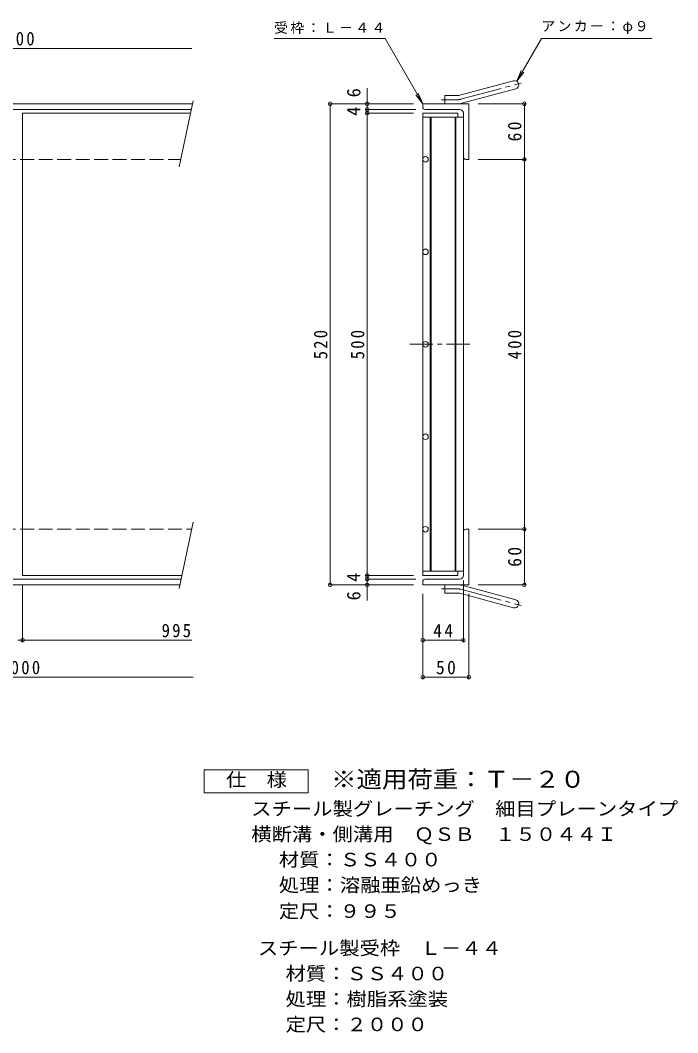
# Model space of a CAD drawing. Units: millimetres at full size, sheet at 1:5. Extents: x -850 to 902, y -691 to 651.
# Drawn here: x 190 to 902, y -543 to 552 of the extents above; entities that cross this region are included whole.
import ezdxf
from ezdxf.enums import TextEntityAlignment as Align

# ---------------------------------------------------------------- set-up
doc = ezdxf.new("R2010")
doc.units = ezdxf.units.MM
doc.header["$LTSCALE"] = 5
doc.header["$PDMODE"] = 32
doc.header["$PDSIZE"] = 4
for name, pattern in [('CHAIN1', [8, 5, -1, 1, -1]), ('CHAIN2', [12, 9, -1, 1, -1]), ('DASHED3', [4, 3, -1])]:
    doc.linetypes.add(name, pattern=pattern)
for name, color, linetype, lineweight in [('E-1', 2, 'Continuous', 9), ('E-2', 3, 'Continuous', 9), ('E-4', 7, 'Continuous', 9), ('E-5', 7, 'Continuous', 9), ('F-5_F-5ﾚｲﾔ', 2, 'Continuous', 9)]:
    doc.layers.add(name, color=color, linetype=linetype, lineweight=lineweight)
doc.styles.add('ＭＳ ゴシック', font='')
doc.styles.get('ＭＳ ゴシック').set_extended_font_data('MS Gothic')

msp = doc.modelspace()

# ---------------------------------------------------------------- linework, layer by layer
at = {"layer": 'E-1'}
for p, q in [((665.682, 470.557), (723.873, 486.149)), ((668.011, 461.863), (726.202, 477.456)), ((-810, 461.25), (376.422, 461.25)), ((377.124, 464.595), (362.107, 393.022)), ((625.538, 457.75), (625.538, 461.25)), ((675.537, 461.25), (625.538, 461.25)), ((649.537, 461.25), (649.537, 470.25)), ((663.353, 470.25), (649.537, 470.25)), ((675.537, 461.25), (675.537, 401.25)), ((-810, 455.25), (375.163, 455.25)), ((665.537, 455.25), (628.037, 455.25)), ((669.537, 451.25), (669.537, 403.75)), ((672.037, 401.25), (675.537, 401.25)), ((377.124, 8.812), (362.107, -62.761)), ((672.037, 1.249), (675.537, 1.249)), ((675.537, -58.751), (675.537, 1.249)), ((669.537, -48.751), (669.537, -1.251)), ((-810, -52.751), (364.207, -52.751)), ((665.537, -52.751), (628.037, -52.751)), ((-810, -58.751), (362.948, -58.751)), ((625.538, -55.251), (625.538, -58.751)), ((675.537, -58.751), (625.538, -58.751)), ((649.537, -58.751), (649.537, -67.751)), ((668.011, -59.364), (726.202, -74.957)), ((663.353, -67.751), (649.537, -67.751)), ((665.682, -68.058), (723.873, -83.65))]:
    msp.add_line(p, q, dxfattribs=at)
at = {"layer": 'E-1', "linetype": 'CHAIN2'}
for p, q in [((666.847, 466.21), (732.013, 483.671)), ((663.352, 465.75), (645.733, 465.75)), ((663.352, -63.251), (645.733, -63.251)), ((666.847, -63.711), (732.013, -81.173))]:
    msp.add_line(p, q, dxfattribs=at)
at = {"layer": 'E-1', "linetype": 'DASHED3'}
for p, q in [((-810, 401.25), (363.833, 401.25)), ((-810, 1.249), (375.538, 1.249))]:
    msp.add_line(p, q, dxfattribs=at)
at = {"layer": 'E-1'}
for centre, radius, start, end in [((725.037, 481.802), 4.5, 285.00014, 104.99991), ((663.352, 479.25), 18, 270, 285), ((663.353, 479.25), 9, 270, 285.00002), ((628.037, 457.75), 2.5, 180, 270), ((665.537, 451.25), 4, 0, 90), ((672.037, 403.75), 2.5, 180, 270), ((672.037, -1.251), 2.5, 90, 180), ((628.037, -55.251), 2.5, 90, 180), ((665.537, -48.751), 4, 270, 0), ((663.352, -76.751), 18, 75, 90), ((663.353, -76.751), 9, 74.99998, 90), ((725.037, -79.303), 4.5, 255.00009, 74.99986)]:
    msp.add_arc(centre, radius, start, end, dxfattribs=at)
at = {"layer": 'E-1', "linetype": 'CHAIN2'}
for centre, start, end in [((663.352, 479.25), 270, 284.99995), ((663.352, -76.751), 75.00005, 90)]:
    msp.add_arc(centre, 13.5, start, end, dxfattribs=at)
at = {"layer": 'E-2'}
for p, q in [((625.537, 451.249), (625.537, -48.751)), ((625.537, 451.249), (663.537, 451.249)), ((663.537, 451.249), (663.537, 446.749)), ((625.537, 446.749), (669.537, 446.749)), ((633.537, 446.749), (633.537, -44.251)), ((634.537, 446.749), (634.537, -44.251)), ((660.537, 446.749), (660.537, -44.251)), ((661.538, 446.749), (661.538, -44.251)), ((669.537, 446.749), (669.537, -44.251)), ((192.5, -48.751), (365.046, -48.751)), ((625.537, -44.251), (669.537, -44.251))]:
    msp.add_line(p, q, dxfattribs=at)
at = {"layer": 'E-2', "linetype": 'CHAIN1'}
msp.add_line((611.452, 201.249), (677.306, 201.249), dxfattribs=at)
at = {"layer": 'E-2'}
for points in [[(192.5, -48.751), (192.5, 451.249), (374.324, 451.249)], [(625.537, -48.751), (663.537, -48.751), (663.537, -44.251)]]:
    msp.add_lwpolyline(points, dxfattribs=at)
for centre in [(628.537, 401.249), (628.537, 301.249), (628.537, 201.249), (628.537, 101.249), (628.537, 1.249)]:
    msp.add_circle(centre, 3, dxfattribs=at)
at = {"layer": 'E-4'}
for p, q in [((-60, 521.25), (375.538, 521.25)), ((565.538, 461.25), (565.538, 478.25)), ((524.038, 461.25), (615.538, 461.25)), ((525.538, 461.25), (525.538, -58.751)), ((565.538, 455.25), (565.538, 461.25)), ((737.037, 461.25), (685.537, 461.25)), ((735.537, 461.25), (735.537, 401.25)), ((564.038, 455.25), (618.037, 455.25)), ((564.038, 451.249), (615.537, 451.249)), ((565.538, 451.249), (565.538, 455.25)), ((565.538, -48.751), (565.538, 451.249)), ((737.037, 401.25), (685.537, 401.25)), ((735.537, 401.25), (735.537, 1.249)), ((737.037, 1.249), (685.537, 1.249)), ((735.537, 1.249), (735.537, -58.751)), ((564.038, -48.751), (615.537, -48.751)), ((564.038, -52.751), (618.037, -52.751)), ((565.538, -52.751), (565.538, -48.751)), ((565.538, -58.751), (565.538, -52.751)), ((669.537, -120.251), (669.537, -54.251)), ((192.5, -120.251), (192.5, -58.751)), ((524.038, -58.751), (615.538, -58.751)), ((565.538, -58.751), (565.538, -75.751)), ((737.037, -58.751), (685.537, -58.751)), ((625.538, -160.251), (625.538, -68.751)), ((675.537, -160.251), (675.537, -68.751)), ((187.5, -118.751), (192.5, -118.751)), ((192.5, -118.751), (375.538, -118.751)), ((625.538, -118.751), (669.537, -118.751)), ((-810, -158.751), (377.124, -158.751)), ((625.538, -158.751), (675.537, -158.751))]:
    msp.add_line(p, q, dxfattribs=at)
for p in [(525.538, 461.25), (565.538, 461.25), (735.537, 461.25), (565.538, 455.25), (565.538, 451.249), (735.537, 401.25), (735.537, 1.249), (565.538, -48.751), (565.538, -52.751), (525.538, -58.751), (565.538, -58.751), (735.537, -58.751), (192.5, -118.751), (625.538, -118.751), (669.537, -118.751), (625.538, -158.751), (675.537, -158.751)]:
    msp.add_point(p, dxfattribs=at)
at = {"layer": 'E-5'}
for p, q in [((727.287, 485.699), (753.932, 531.849)), ((753.932, 531.849), (873.932, 531.849)), ((727.287, 485.699), (732.071, 497.248)), ((727.287, 485.699), (734.897, 495.616)), ((625.538, 461.25), (617.928, 471.167)), ((625.538, 461.25), (620.754, 472.798))]:
    msp.add_line(p, q, dxfattribs=at)
msp.add_lwpolyline([(625.538, 461.25), (584.777, 531.849), (464.777, 531.849)], dxfattribs=at)
at = {"layer": 'F-5_F-5ﾚｲﾔ'}
msp.add_lwpolyline([(388.955, -283.751), (388.955, -258.751), (501.455, -258.751), (501.455, -283.751)], close=True, dxfattribs=at)

# ---------------------------------------------------------------- texts
at = {"layer": 'E-4', "color": 2, "style": 'ＭＳ ゴシック'}
for s, p in [('6', (562.538, 468.25)), ('4', (562.538, 448.25)), ('4', (562.538, -55.751)), ('6', (562.538, -75.751))]:
    msp.add_text(s, height=14.66, rotation=90, dxfattribs=at).set_placement(p, align=Align.BOTTOM_LEFT)
at = {"layer": 'E-4', "color": 2, "char_height": 14.66, "attachment_point": 7, "style": 'ＭＳ ゴシック'}
for s, insert in [('\\T1.27;\\W0.9;500', (173.75, 524.25)), ('\\T1.27;\\W0.9;995', (343.038, -115.751)), ('\\T1.27;\\W0.95;44', (636.912, -115.751)), ('\\T1.28;\\W0.9;2000', (168.125, -155.751)), ('\\T1.27;\\W0.95;50', (639.912, -155.751))]:
    msp.add_mtext(s, dxfattribs=dict(at, insert=insert))
at = {"layer": 'E-4', "color": 2, "char_height": 14.66, "attachment_point": 7, "rotation": 90, "style": 'ＭＳ ゴシック'}
for s, insert in [('\\T1.27;\\W0.95;60', (732.537, 420.625)), ('\\T1.27;\\W0.9;520', (522.538, 184.999)), ('\\T1.27;\\W0.9;500', (562.538, 184.999)), ('\\T1.27;\\W0.9;400', (732.537, 184.999)), ('\\T1.27;\\W0.95;60', (732.537, -39.376))]:
    msp.add_mtext(s, dxfattribs=dict(at, insert=insert))
at = {"layer": 'E-5', "char_height": 11, "attachment_point": 7, "style": 'ＭＳ ゴシック'}
for s, insert in [('\\T1.17;受枠：Ｌ－４４', (464.777, 536.849)), ('\\T1.17;アンカー：φ９', (753.932, 536.849))]:
    msp.add_mtext(s, dxfattribs=dict(at, insert=insert))
at = {"layer": 'F-5_F-5ﾚｲﾔ', "style": 'ＭＳ ゴシック', "width": 1.1}
for s, p in [('仕\u3000様', (412.705, -281.251)), ('スチール製グレーチング\u3000細目プレーンタイプ', (440, -312.711)), ('横断溝・側溝用\u3000ＱＳＢ\u3000１５０４４Ｉ', (440, -340.212)), ('材質：ＳＳ４００', (469.856, -367.711)), ('処理：溶融亜鉛めっき', (469.856, -395.211)), ('定尺：９９５', (469.856, -423.429)), ('スチール製受枠\u3000Ｌ－４４', (447.24, -463.427)), ('材質：ＳＳ４００', (477.096, -490.926)), ('処理：樹脂系塗装', (477.096, -518.427)), ('定尺：２０００', (477.096, -545.927))]:
    msp.add_text(s, height=14.66, dxfattribs=at).set_placement(p, align=Align.BOTTOM_LEFT)
at = {"layer": 'F-5_F-5ﾚｲﾔ', "color": 3, "style": 'ＭＳ ゴシック', "width": 1.1}
msp.add_text('※適用荷重：Ｔ－２０', height=18.33, dxfattribs=at).set_placement((526.455, -283.751), align=Align.BOTTOM_LEFT)

doc.saveas('drawing.dxf')
